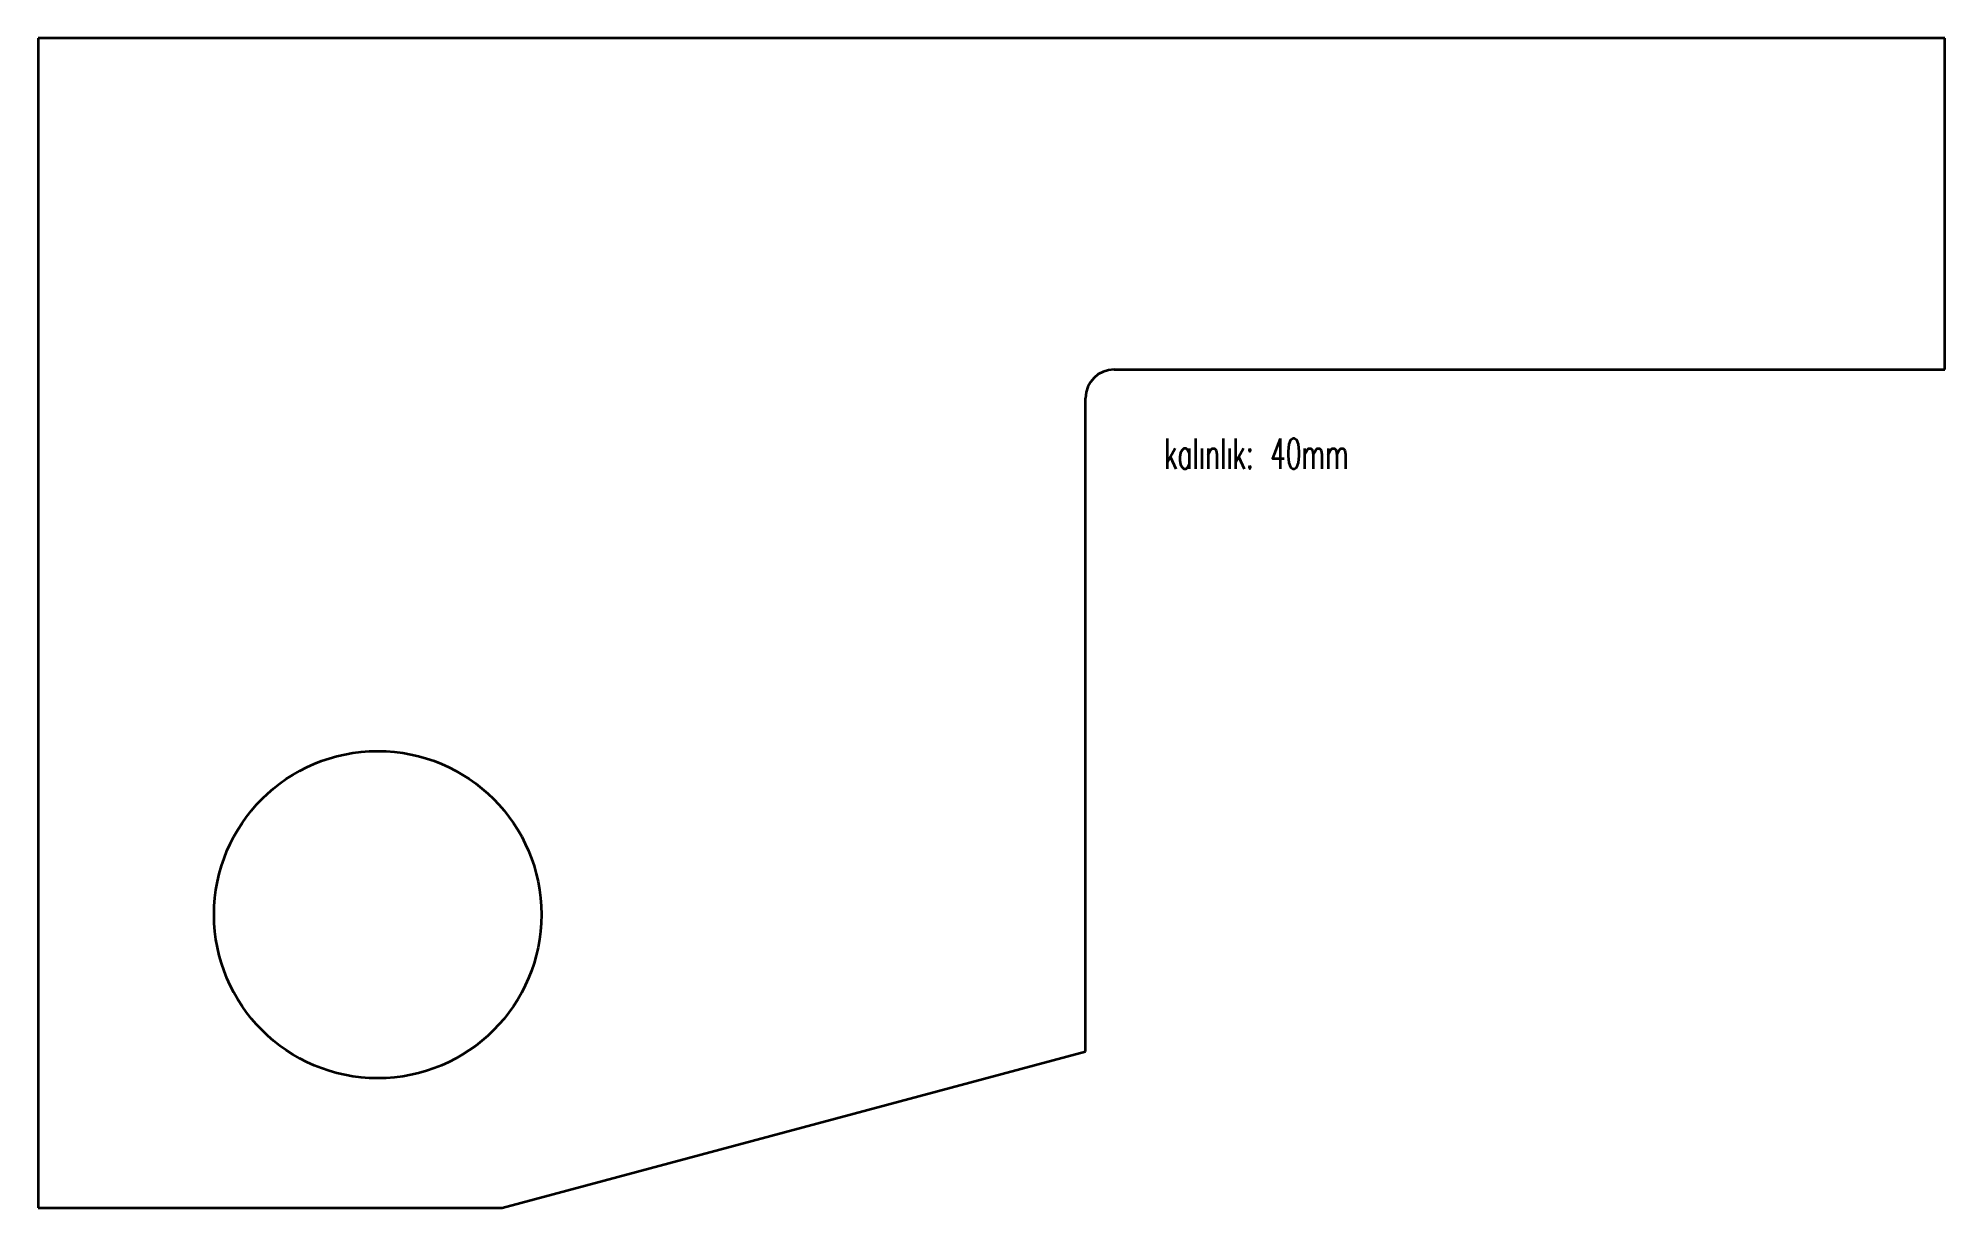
# Model space of a CAD drawing. Header units: millimetres. Extents: x -313 to 153, y 45 to 331.
import ezdxf

# ---------------------------------------------------------------- set-up
doc = ezdxf.new("R2010")
doc.units = ezdxf.units.MM
doc.styles.add('SLDTEXTSTYLE0', font='TXT', dxfattribs={"width": 0.605, "bigfont": 'bigfont'})

msp = doc.modelspace()

# ---------------------------------------------------------------- linework, layer by layer
at = {"color": 7, "linetype": 'Continuous', "lineweight": 35}
for p, q in [((152.76, 330.98), (-313.24, 330.98)), ((-313.24, 330.98), (-313.24, 44.98)), ((152.76, 249.98), (152.76, 330.98)), ((-50.24, 249.98), (152.76, 249.98)), ((-57.24, 83.19), (-57.24, 242.98)), ((-199.85, 44.98), (-57.24, 83.19)), ((-313.24, 44.98), (-199.85, 44.98))]:
    msp.add_line(p, q, dxfattribs=at)
msp.add_circle((-230.24, 116.68), 40, dxfattribs=at)
msp.add_arc((-50.24, 242.98), 7, 90, 180, dxfattribs=at)

# ---------------------------------------------------------------- texts
at = {"color": 7, "linetype": 'Continuous', "lineweight": 0, "insert": (-38.05, 233.1), "char_height": 7.4083, "attachment_point": 1, "style": 'SLDTEXTSTYLE0'}
msp.add_mtext('kalınlık: 40mm', dxfattribs=at)

doc.saveas('drawing.dxf')
